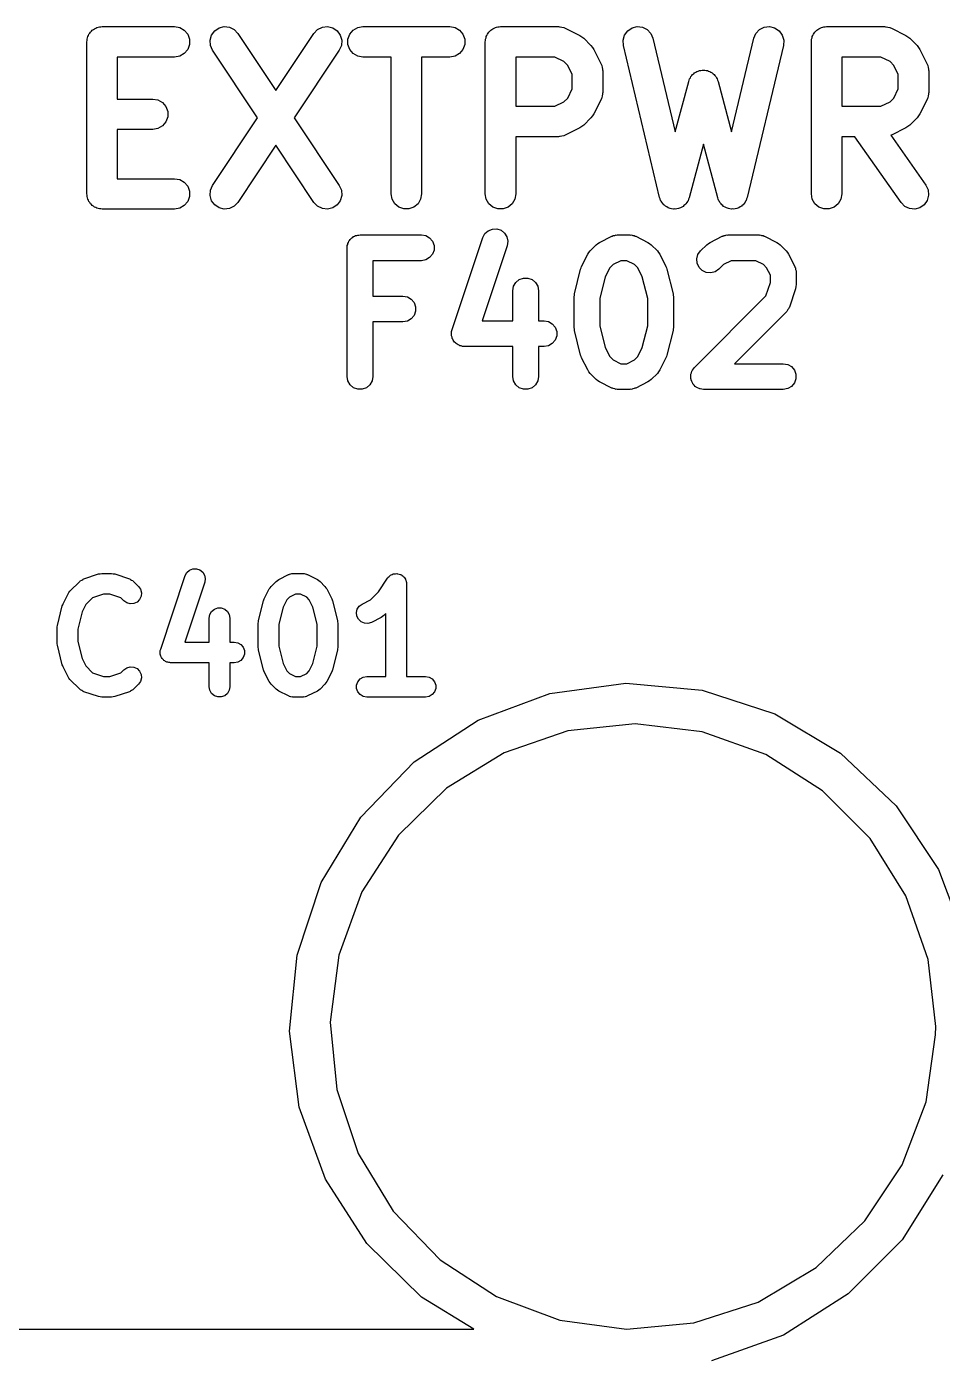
# Model space of a CAD drawing. Extents: x 51 to 149, y -134 to -32.
# Drawn here: x 71.49 to 80.52, y -111.22 to -98.09 of the extents above; entities that cross this region are included whole.
import ezdxf

# ---------------------------------------------------------------- set-up
doc = ezdxf.new("R2010")
doc.units = 0
doc.header["$MEASUREMENT"] = 0
doc.layers.add('BLACK', color=7, linetype='CONTINUOUS')

msp = doc.modelspace()

# ---------------------------------------------------------------- linework, layer by layer
at = {"layer": 'BLACK', "linetype": 'CONTINUOUS'}
for p, q in [((72.1507, -98.1171), (72.1607, -98.1087)), ((72.1607, -98.1087), (72.173, -98.1042)), ((72.173, -98.1042), (72.1844, -98.0976)), ((72.1844, -98.0976), (72.1973, -98.0953)), ((72.1973, -98.0953), (72.2097, -98.0908)), ((72.2097, -98.0908), (72.2228, -98.0908)), ((72.2228, -98.0908), (72.2357, -98.0886)), ((72.2357, -98.0886), (72.95, -98.0886)), ((72.95, -98.0886), (73.0013, -98.0976)), ((73.0013, -98.0976), (73.0464, -98.1237)), ((73.3464, -98.1301), (73.3897, -98.1012)), ((73.3897, -98.1012), (73.4403, -98.0889)), ((73.4403, -98.0889), (73.4921, -98.0946)), ((73.4921, -98.0946), (73.5388, -98.1177)), ((74.3612, -98.1177), (74.4079, -98.0946)), ((74.4079, -98.0946), (74.4597, -98.0889)), ((74.4597, -98.0889), (74.5103, -98.1012)), ((74.5103, -98.1012), (74.5536, -98.1301)), ((74.7107, -98.1237), (74.7558, -98.0976)), ((74.7558, -98.0976), (74.8071, -98.0886)), ((74.8071, -98.0886), (75.6643, -98.0886)), ((75.6643, -98.0886), (75.7156, -98.0976)), ((75.7156, -98.0976), (75.7607, -98.1237)), ((76.0792, -98.1171), (76.0893, -98.1087)), ((76.0893, -98.1087), (76.1016, -98.1042)), ((76.1016, -98.1042), (76.113, -98.0976)), ((76.113, -98.0976), (76.1259, -98.0953)), ((76.1259, -98.0953), (76.1382, -98.0908)), ((76.1382, -98.0908), (76.1514, -98.0908)), ((76.1514, -98.0908), (76.1643, -98.0886)), ((76.1643, -98.0886), (76.7357, -98.0886)), ((76.7357, -98.0886), (76.7442, -98.0901)), ((76.7442, -98.0901), (76.7529, -98.0896)), ((76.7529, -98.0896), (76.7697, -98.0946)), ((76.7697, -98.0946), (76.787, -98.0976)), ((76.787, -98.0976), (76.7945, -98.1019)), ((76.7945, -98.1019), (76.8028, -98.1044)), ((76.8028, -98.1044), (76.9457, -98.1758)), ((77.4184, -98.1296), (77.4619, -98.1009)), ((77.4619, -98.1009), (77.5126, -98.0888)), ((77.5126, -98.0888), (77.5643, -98.0948)), ((77.5643, -98.0948), (77.6109, -98.1182)), ((78.7177, -98.1182), (78.7643, -98.0948)), ((78.7643, -98.0948), (78.816, -98.0888)), ((78.816, -98.0888), (78.8667, -98.1009)), ((78.8667, -98.1009), (78.9102, -98.1296)), ((79.2935, -98.1171), (79.3036, -98.1087)), ((79.3036, -98.1087), (79.3159, -98.1042)), ((79.3159, -98.1042), (79.3273, -98.0976)), ((79.3273, -98.0976), (79.3402, -98.0953)), ((79.3402, -98.0953), (79.3525, -98.0908)), ((79.3525, -98.0908), (79.3656, -98.0908)), ((79.3656, -98.0908), (79.3786, -98.0886)), ((79.3786, -98.0886), (79.95, -98.0886)), ((79.95, -98.0886), (79.9585, -98.0901)), ((79.9585, -98.0901), (79.9671, -98.0896)), ((79.9671, -98.0896), (79.984, -98.0946)), ((79.984, -98.0946), (80.0013, -98.0976)), ((80.0013, -98.0976), (80.0088, -98.1019)), ((80.0088, -98.1019), (80.0171, -98.1044)), ((80.0171, -98.1044), (80.1599, -98.1758)), ((72.0857, -98.2386), (72.088, -98.2256)), ((72.0857, -99.7386), (72.0857, -98.2386)), ((72.088, -98.2125), (72.0925, -98.2002)), ((72.088, -98.2256), (72.088, -98.2125)), ((72.0925, -98.2002), (72.0948, -98.1873)), ((72.0948, -98.1873), (72.1013, -98.1759)), ((72.1013, -98.1759), (72.1058, -98.1636)), ((72.1058, -98.1636), (72.1142, -98.1535)), ((72.1142, -98.1535), (72.1208, -98.1422)), ((72.1208, -98.1422), (72.1309, -98.1337)), ((72.1309, -98.1337), (72.1393, -98.1237)), ((72.1393, -98.1237), (72.1507, -98.1171)), ((73.0464, -98.1237), (73.0799, -98.1636)), ((73.0799, -98.1636), (73.0977, -98.2125)), ((73.0977, -98.2125), (73.0977, -98.2646)), ((73.3009, -98.2221), (73.3155, -98.1721)), ((73.3043, -98.2741), (73.3009, -98.2221)), ((73.3155, -98.1721), (73.3464, -98.1301)), ((73.5388, -98.1177), (73.5748, -98.1554)), ((73.5748, -98.1554), (73.95, -98.7182)), ((73.95, -98.7182), (74.3252, -98.1554)), ((74.3252, -98.1554), (74.3612, -98.1177)), ((74.5536, -98.1301), (74.5845, -98.1721)), ((74.5845, -98.1721), (74.5991, -98.2221)), ((74.5991, -98.2221), (74.5957, -98.2741)), ((74.6594, -98.2125), (74.6772, -98.1636)), ((74.6594, -98.2646), (74.6594, -98.2125)), ((74.6772, -98.1636), (74.7107, -98.1237)), ((75.7607, -98.1237), (75.7942, -98.1636)), ((75.7942, -98.1636), (75.812, -98.2125)), ((75.812, -98.2125), (75.812, -98.2646)), ((76.0143, -98.2386), (76.0166, -98.2256)), ((76.0143, -99.7386), (76.0143, -98.2386)), ((76.0166, -98.2125), (76.0211, -98.2002)), ((76.0166, -98.2256), (76.0166, -98.2125)), ((76.0211, -98.2002), (76.0233, -98.1873)), ((76.0233, -98.1873), (76.0299, -98.1759)), ((76.0299, -98.1759), (76.0344, -98.1636)), ((76.0344, -98.1636), (76.0428, -98.1535)), ((76.0428, -98.1535), (76.0494, -98.1422)), ((76.0494, -98.1422), (76.0594, -98.1337)), ((76.0594, -98.1337), (76.0679, -98.1237)), ((76.0679, -98.1237), (76.0792, -98.1171)), ((76.9457, -98.1758), (76.9649, -98.1901)), ((76.9649, -98.1901), (76.9846, -98.2039)), ((76.9846, -98.2039), (77.0561, -98.2754)), ((77.3724, -98.2213), (77.3873, -98.1714)), ((77.3755, -98.2733), (77.3724, -98.2213)), ((77.3873, -98.1714), (77.4184, -98.1296)), ((77.6109, -98.1182), (77.6467, -98.156)), ((77.6467, -98.156), (77.6673, -98.2038)), ((77.6673, -98.2038), (77.8868, -99.1255)), ((78.4418, -99.1255), (78.6612, -98.2038)), ((78.6612, -98.2038), (78.6819, -98.156)), ((78.6819, -98.156), (78.7177, -98.1182)), ((78.9102, -98.1296), (78.9413, -98.1714)), ((78.9413, -98.1714), (78.9561, -98.2213)), ((78.9561, -98.2213), (78.9531, -98.2733)), ((79.2286, -98.2386), (79.2308, -98.2256)), ((79.2286, -99.7386), (79.2286, -98.2386)), ((79.2308, -98.2125), (79.2353, -98.2002)), ((79.2308, -98.2256), (79.2308, -98.2125)), ((79.2353, -98.2002), (79.2376, -98.1873)), ((79.2376, -98.1873), (79.2442, -98.1759)), ((79.2442, -98.1759), (79.2487, -98.1636)), ((79.2487, -98.1636), (79.2571, -98.1535)), ((79.2571, -98.1535), (79.2637, -98.1422)), ((79.2637, -98.1422), (79.2737, -98.1337)), ((79.2737, -98.1337), (79.2822, -98.1237)), ((79.2822, -98.1237), (79.2935, -98.1171)), ((80.1599, -98.1758), (80.1792, -98.1901)), ((80.1792, -98.1901), (80.1989, -98.2039)), ((80.1989, -98.2039), (80.2704, -98.2754)), ((73.0464, -98.3535), (73.0013, -98.3795)), ((73.0799, -98.3136), (73.0464, -98.3535)), ((73.0977, -98.2646), (73.0799, -98.3136)), ((73.3252, -98.3218), (73.3043, -98.2741)), ((73.7697, -98.9886), (73.3252, -98.3218)), ((74.5748, -98.3218), (74.1303, -98.9886)), ((74.5957, -98.2741), (74.5748, -98.3218)), ((74.6772, -98.3136), (74.6594, -98.2646)), ((74.7107, -98.3535), (74.6772, -98.3136)), ((74.7558, -98.3795), (74.7107, -98.3535)), ((75.7607, -98.3535), (75.7156, -98.3795)), ((75.7942, -98.3136), (75.7607, -98.3535)), ((75.812, -98.2646), (75.7942, -98.3136)), ((77.0561, -98.2754), (77.0699, -98.295)), ((77.0699, -98.295), (77.0842, -98.3143)), ((77.0842, -98.3143), (77.1556, -98.4572)), ((77.7326, -99.7733), (77.3755, -98.2733)), ((78.9531, -98.2733), (78.5959, -99.7733)), ((80.2704, -98.2754), (80.2841, -98.295)), ((80.2841, -98.295), (80.2984, -98.3143)), ((80.2984, -98.3143), (80.3699, -98.4572)), ((72.95, -98.3886), (72.3857, -98.3886)), ((72.3857, -98.3886), (72.3857, -98.8029)), ((73.0013, -98.3795), (72.95, -98.3886)), ((74.8071, -98.3886), (74.7558, -98.3795)), ((75.0857, -98.3886), (74.8071, -98.3886)), ((75.0857, -99.7386), (75.0857, -98.3886)), ((75.6643, -98.3886), (75.3857, -98.3886)), ((75.3857, -98.3886), (75.3857, -99.7386)), ((75.7156, -98.3795), (75.6643, -98.3886)), ((76.3143, -98.3886), (76.3143, -98.8743)), ((76.7003, -98.3886), (76.3143, -98.3886)), ((76.7897, -98.4333), (76.7003, -98.3886)), ((76.8267, -98.4703), (76.7897, -98.4333)), ((76.8714, -98.5597), (76.8267, -98.4703)), ((77.1556, -98.4572), (77.1581, -98.4655)), ((77.1581, -98.4655), (77.1624, -98.473)), ((77.1624, -98.473), (77.1654, -98.4903)), ((77.1654, -98.4903), (77.1704, -98.5071)), ((77.1704, -98.5071), (77.1699, -98.5158)), ((79.5286, -98.3886), (79.5286, -98.8743)), ((79.9146, -98.3886), (79.5286, -98.3886)), ((80.004, -98.4333), (79.9146, -98.3886)), ((80.041, -98.4703), (80.004, -98.4333)), ((80.0857, -98.5597), (80.041, -98.4703)), ((80.3699, -98.4572), (80.3723, -98.4655)), ((80.3723, -98.4655), (80.3767, -98.473)), ((80.3767, -98.473), (80.3797, -98.4903)), ((80.3797, -98.4903), (80.3847, -98.5071)), ((80.3847, -98.5071), (80.3842, -98.5158)), ((76.8714, -98.7032), (76.8714, -98.5597)), ((77.1699, -98.5158), (77.1714, -98.5243)), ((77.1714, -98.5243), (77.1714, -98.7386)), ((77.8868, -99.1255), (78.0194, -98.6285)), ((78.0194, -98.6285), (78.025, -98.6164)), ((78.025, -98.6164), (78.0284, -98.6036)), ((78.0284, -98.6036), (78.0359, -98.593)), ((78.0359, -98.593), (78.0413, -98.5813)), ((78.0413, -98.5813), (78.0507, -98.5718)), ((78.0507, -98.5718), (78.0583, -98.5609)), ((78.0583, -98.5609), (78.069, -98.5535)), ((78.069, -98.5535), (78.0781, -98.5444)), ((78.0781, -98.5444), (78.0902, -98.5387)), ((78.0902, -98.5387), (78.1011, -98.5311)), ((78.1011, -98.5311), (78.1136, -98.5278)), ((78.1136, -98.5278), (78.1253, -98.5223)), ((78.1253, -98.5223), (78.1385, -98.5211)), ((78.1385, -98.5211), (78.1514, -98.5177)), ((78.1514, -98.5177), (78.1643, -98.5188)), ((78.1643, -98.5188), (78.1772, -98.5177)), ((78.1772, -98.5177), (78.19, -98.5211)), ((78.19, -98.5211), (78.2033, -98.5223)), ((78.2033, -98.5223), (78.215, -98.5278)), ((78.215, -98.5278), (78.2275, -98.5311)), ((78.2275, -98.5311), (78.2384, -98.5387)), ((78.2384, -98.5387), (78.2505, -98.5444)), ((78.2505, -98.5444), (78.2596, -98.5535)), ((78.2596, -98.5535), (78.2702, -98.5609)), ((78.2702, -98.5609), (78.2779, -98.5718)), ((78.2779, -98.5718), (78.2873, -98.5813)), ((78.2873, -98.5813), (78.2927, -98.593)), ((78.2927, -98.593), (78.3002, -98.6036)), ((78.3002, -98.6036), (78.3036, -98.6164)), ((78.3036, -98.6164), (78.3092, -98.6285)), ((78.3092, -98.6285), (78.4418, -99.1255)), ((80.0857, -98.7032), (80.0857, -98.5597)), ((80.3842, -98.5158), (80.3857, -98.5243)), ((80.3857, -98.5243), (80.3857, -98.7386)), ((76.8267, -98.7926), (76.8714, -98.7032)), ((77.1704, -98.7557), (77.1654, -98.7726)), ((77.1714, -98.7386), (77.1699, -98.7471)), ((77.1699, -98.7471), (77.1704, -98.7557)), ((80.041, -98.7926), (80.0857, -98.7032)), ((80.3847, -98.7557), (80.3797, -98.7726)), ((80.3857, -98.7386), (80.3842, -98.7471)), ((80.3842, -98.7471), (80.3847, -98.7557)), ((72.3857, -98.8029), (72.7357, -98.8029)), ((72.7357, -98.8029), (72.787, -98.8119)), ((72.787, -98.8119), (72.8321, -98.8379)), ((72.8321, -98.8379), (72.8656, -98.8779)), ((72.8656, -98.8779), (72.8834, -98.9268)), ((76.3143, -98.8743), (76.7003, -98.8743)), ((76.7003, -98.8743), (76.7897, -98.8296)), ((76.7897, -98.8296), (76.8267, -98.7926)), ((77.1556, -98.8057), (77.0842, -98.9485)), ((77.1581, -98.7974), (77.1556, -98.8057)), ((77.1624, -98.7899), (77.1581, -98.7974)), ((77.1654, -98.7726), (77.1624, -98.7899)), ((79.5286, -98.8743), (79.9146, -98.8743)), ((79.9146, -98.8743), (80.004, -98.8296)), ((80.004, -98.8296), (80.041, -98.7926)), ((80.3699, -98.8057), (80.2984, -98.9485)), ((80.3723, -98.7974), (80.3699, -98.8057)), ((80.3767, -98.7899), (80.3723, -98.7974)), ((80.3797, -98.7726), (80.3767, -98.7899)), ((72.8656, -99.0279), (72.8321, -99.0678)), ((72.8834, -98.9789), (72.8656, -99.0279)), ((72.8834, -98.9268), (72.8834, -98.9789)), ((73.3252, -99.6554), (73.7697, -98.9886)), ((74.1303, -98.9886), (74.5748, -99.6554)), ((77.0561, -98.9875), (76.9846, -99.0589)), ((77.0698, -98.9678), (77.0561, -98.9875)), ((77.0842, -98.9485), (77.0698, -98.9678)), ((80.2704, -98.9875), (80.1989, -99.0589)), ((80.2841, -98.9678), (80.2704, -98.9875)), ((80.2984, -98.9485), (80.2841, -98.9678)), ((72.7357, -99.1029), (72.3857, -99.1029)), ((72.3857, -99.1029), (72.3857, -99.5886)), ((72.787, -99.0938), (72.7357, -99.1029)), ((72.8321, -99.0678), (72.787, -99.0938)), ((76.7945, -99.1609), (76.787, -99.1652)), ((76.8028, -99.1584), (76.7945, -99.1609)), ((76.9457, -99.087), (76.8028, -99.1584)), ((76.965, -99.0727), (76.9457, -99.087)), ((76.9846, -99.0589), (76.965, -99.0727)), ((80.0171, -99.1584), (80.0135, -99.1595)), ((80.0135, -99.1595), (80.3586, -99.6526)), ((80.1599, -99.087), (80.0171, -99.1584)), ((80.1792, -99.0727), (80.1599, -99.087)), ((80.1989, -99.0589), (80.1792, -99.0727)), ((73.95, -99.259), (73.5748, -99.8218)), ((74.3252, -99.8218), (73.95, -99.259)), ((76.7357, -99.1743), (76.3143, -99.1743)), ((76.3143, -99.1743), (76.3143, -99.7386)), ((76.7442, -99.1728), (76.7357, -99.1743)), ((76.7529, -99.1733), (76.7442, -99.1728)), ((76.7697, -99.1683), (76.7529, -99.1733)), ((76.787, -99.1652), (76.7697, -99.1683)), ((78.1643, -99.2493), (78.0235, -99.7772)), ((78.3051, -99.7772), (78.1643, -99.2493)), ((79.6576, -99.1743), (79.5286, -99.1743)), ((79.5286, -99.1743), (79.5286, -99.7386)), ((80.1128, -99.8246), (79.6576, -99.1743)), ((72.3857, -99.5886), (72.95, -99.5886)), ((72.95, -99.5886), (73.0013, -99.5976)), ((73.0013, -99.5976), (73.0464, -99.6237)), ((73.0464, -99.6237), (73.0799, -99.6636)), ((73.0799, -99.6636), (73.0977, -99.7125)), ((73.3043, -99.7031), (73.3252, -99.6554)), ((74.5748, -99.6554), (74.5957, -99.7031)), ((80.3586, -99.6526), (80.3806, -99.6998)), ((72.088, -99.7515), (72.0857, -99.7386)), ((72.088, -99.7646), (72.088, -99.7515)), ((72.0925, -99.7769), (72.088, -99.7646)), ((72.0948, -99.7899), (72.0925, -99.7769)), ((72.1013, -99.8012), (72.0948, -99.7899)), ((72.1058, -99.8136), (72.1013, -99.8012)), ((72.1142, -99.8236), (72.1058, -99.8136)), ((73.0799, -99.8136), (73.0464, -99.8535)), ((73.0977, -99.7646), (73.0799, -99.8136)), ((73.0977, -99.7125), (73.0977, -99.7646)), ((73.3009, -99.7551), (73.3043, -99.7031)), ((73.3155, -99.8051), (73.3009, -99.7551)), ((73.3464, -99.847), (73.3155, -99.8051)), ((74.5845, -99.8051), (74.5536, -99.847)), ((74.5991, -99.7551), (74.5845, -99.8051)), ((74.5957, -99.7031), (74.5991, -99.7551)), ((75.0948, -99.7899), (75.0857, -99.7386)), ((75.1208, -99.835), (75.0948, -99.7899)), ((75.3767, -99.7899), (75.3506, -99.835)), ((75.3857, -99.7386), (75.3767, -99.7899)), ((76.0233, -99.7899), (76.0143, -99.7386)), ((76.0494, -99.835), (76.0233, -99.7899)), ((76.3052, -99.7899), (76.2792, -99.835)), ((76.3143, -99.7386), (76.3052, -99.7899)), ((77.7387, -99.7874), (77.7326, -99.7733)), ((77.7427, -99.8021), (77.7387, -99.7874)), ((77.749, -99.8111), (77.7427, -99.8021)), ((77.7533, -99.8211), (77.749, -99.8111)), ((77.7638, -99.8322), (77.7533, -99.8211)), ((78.0062, -99.8145), (78.0015, -99.8245)), ((78.0127, -99.8058), (78.0062, -99.8145)), ((78.0171, -99.7911), (78.0127, -99.8058)), ((78.0235, -99.7772), (78.0171, -99.7911)), ((78.3115, -99.7911), (78.3051, -99.7772)), ((78.3159, -99.8058), (78.3115, -99.7911)), ((78.3224, -99.8145), (78.3159, -99.8058)), ((78.327, -99.8245), (78.3224, -99.8145)), ((78.5752, -99.8211), (78.5647, -99.8322)), ((78.5796, -99.8111), (78.5752, -99.8211)), ((78.5859, -99.8021), (78.5796, -99.8111)), ((78.5898, -99.7874), (78.5859, -99.8021)), ((78.5959, -99.7733), (78.5898, -99.7874)), ((79.2376, -99.7899), (79.2286, -99.7386)), ((79.2637, -99.835), (79.2376, -99.7899)), ((79.5195, -99.7899), (79.4935, -99.835)), ((79.5286, -99.7386), (79.5195, -99.7899)), ((80.3717, -99.802), (80.3418, -99.8447)), ((80.3851, -99.7517), (80.3717, -99.802)), ((80.3806, -99.6998), (80.3851, -99.7517)), ((72.1208, -99.835), (72.1142, -99.8236)), ((72.1309, -99.8434), (72.1208, -99.835)), ((72.1393, -99.8535), (72.1309, -99.8434)), ((72.1507, -99.86), (72.1393, -99.8535)), ((72.1607, -99.8685), (72.1507, -99.86)), ((72.173, -99.873), (72.1607, -99.8685)), ((72.1844, -99.8795), (72.173, -99.873)), ((72.1973, -99.8818), (72.1844, -99.8795)), ((72.2097, -99.8863), (72.1973, -99.8818)), ((72.2228, -99.8863), (72.2097, -99.8863)), ((72.2357, -99.8886), (72.2228, -99.8863)), ((72.95, -99.8886), (72.2357, -99.8886)), ((73.0013, -99.8795), (72.95, -99.8886)), ((73.0464, -99.8535), (73.0013, -99.8795)), ((73.3897, -99.8759), (73.3464, -99.847)), ((73.4403, -99.8883), (73.3897, -99.8759)), ((73.4921, -99.8825), (73.4403, -99.8883)), ((73.5388, -99.8594), (73.4921, -99.8825)), ((73.5748, -99.8218), (73.5388, -99.8594)), ((74.3612, -99.8594), (74.3252, -99.8218)), ((74.4079, -99.8825), (74.3612, -99.8594)), ((74.4597, -99.8883), (74.4079, -99.8825)), ((74.5103, -99.8759), (74.4597, -99.8883)), ((74.5536, -99.847), (74.5103, -99.8759)), ((75.1607, -99.8685), (75.1208, -99.835)), ((75.2097, -99.8863), (75.1607, -99.8685)), ((75.2618, -99.8863), (75.2097, -99.8863)), ((75.3107, -99.8685), (75.2618, -99.8863)), ((75.3506, -99.835), (75.3107, -99.8685)), ((76.0893, -99.8685), (76.0494, -99.835)), ((76.1382, -99.8863), (76.0893, -99.8685)), ((76.1903, -99.8863), (76.1382, -99.8863)), ((76.2393, -99.8685), (76.1903, -99.8863)), ((76.2792, -99.835), (76.2393, -99.8685)), ((77.7726, -99.8448), (77.7638, -99.8322)), ((77.7816, -99.851), (77.7726, -99.8448)), ((77.7891, -99.859), (77.7816, -99.851)), ((77.8028, -99.8658), (77.7891, -99.859)), ((77.8153, -99.8746), (77.8028, -99.8658)), ((77.8259, -99.8774), (77.8153, -99.8746)), ((77.8357, -99.8823), (77.8259, -99.8774)), ((77.8509, -99.8841), (77.8357, -99.8823)), ((77.8657, -99.888), (77.8509, -99.8841)), ((77.8766, -99.887), (77.8657, -99.888)), ((77.8874, -99.8883), (77.8766, -99.887)), ((77.9023, -99.8848), (77.8874, -99.8883)), ((77.9176, -99.8834), (77.9023, -99.8848)), ((77.9275, -99.8788), (77.9176, -99.8834)), ((77.9381, -99.8762), (77.9275, -99.8788)), ((77.9509, -99.8678), (77.9381, -99.8762)), ((77.9648, -99.8613), (77.9509, -99.8678)), ((77.9725, -99.8536), (77.9648, -99.8613)), ((77.9816, -99.8476), (77.9725, -99.8536)), ((77.9907, -99.8353), (77.9816, -99.8476)), ((78.0015, -99.8245), (77.9907, -99.8353)), ((78.3378, -99.8353), (78.327, -99.8245)), ((78.347, -99.8476), (78.3378, -99.8353)), ((78.3561, -99.8536), (78.347, -99.8476)), ((78.3638, -99.8613), (78.3561, -99.8536)), ((78.3777, -99.8678), (78.3638, -99.8613)), ((78.3904, -99.8762), (78.3777, -99.8678)), ((78.4011, -99.8788), (78.3904, -99.8762)), ((78.411, -99.8834), (78.4011, -99.8788)), ((78.4262, -99.8848), (78.411, -99.8834)), ((78.4411, -99.8883), (78.4262, -99.8848)), ((78.452, -99.887), (78.4411, -99.8883)), ((78.4629, -99.888), (78.452, -99.887)), ((78.4777, -99.8841), (78.4629, -99.888)), ((78.4929, -99.8823), (78.4777, -99.8841)), ((78.5027, -99.8774), (78.4929, -99.8823)), ((78.5132, -99.8746), (78.5027, -99.8774)), ((78.5258, -99.8658), (78.5132, -99.8746)), ((78.5395, -99.859), (78.5258, -99.8658)), ((78.547, -99.851), (78.5395, -99.859)), ((78.5559, -99.8448), (78.547, -99.851)), ((78.5647, -99.8322), (78.5559, -99.8448)), ((79.3036, -99.8685), (79.2637, -99.835)), ((79.3525, -99.8863), (79.3036, -99.8685)), ((79.4046, -99.8863), (79.3525, -99.8863)), ((79.4536, -99.8685), (79.4046, -99.8863)), ((79.4935, -99.835), (79.4536, -99.8685)), ((80.1497, -99.8614), (80.1128, -99.8246)), ((80.1969, -99.8835), (80.1497, -99.8614)), ((80.2488, -99.888), (80.1969, -99.8835)), ((80.2991, -99.8745), (80.2488, -99.888)), ((80.3418, -99.8447), (80.2991, -99.8745)), ((76.0838, -100.085), (76.1279, -100.083)), ((76.1279, -100.083), (76.1698, -100.097)), ((74.665, -100.216), (74.6688, -100.206)), ((74.6688, -100.206), (74.676, -100.198)), ((74.676, -100.198), (74.6815, -100.188)), ((74.6815, -100.188), (74.69, -100.181)), ((74.69, -100.181), (74.6972, -100.172)), ((74.6972, -100.172), (74.7068, -100.167)), ((74.7068, -100.167), (74.7153, -100.16)), ((74.7153, -100.16), (74.7257, -100.156)), ((74.7257, -100.156), (74.7354, -100.15)), ((74.7354, -100.15), (74.7463, -100.148)), ((74.7463, -100.148), (74.7568, -100.144)), ((74.7568, -100.144), (74.7679, -100.144)), ((74.7679, -100.144), (74.7788, -100.143)), ((74.7788, -100.143), (75.3836, -100.143)), ((75.3836, -100.143), (75.427, -100.15)), ((75.427, -100.15), (75.4652, -100.172)), ((75.4652, -100.172), (75.4936, -100.206)), ((75.4936, -100.206), (75.5086, -100.247)), ((75.6864, -101.076), (75.9888, -100.169)), ((75.9888, -100.169), (76.0098, -100.13)), ((76.0098, -100.13), (76.0428, -100.101)), ((76.0428, -100.101), (76.0838, -100.085)), ((76.1698, -100.097), (76.2043, -100.125)), ((76.2043, -100.125), (76.2274, -100.162)), ((76.2274, -100.162), (76.2362, -100.206)), ((76.2362, -100.206), (76.2298, -100.249)), ((77.1411, -100.216), (77.262, -100.156)), ((77.262, -100.156), (77.269, -100.154)), ((77.269, -100.154), (77.2754, -100.15)), ((77.2754, -100.15), (77.29, -100.148)), ((77.29, -100.148), (77.3043, -100.143)), ((77.3043, -100.143), (77.3116, -100.144)), ((77.3116, -100.144), (77.3188, -100.143)), ((77.3188, -100.143), (77.4398, -100.143)), ((77.4398, -100.143), (77.447, -100.144)), ((77.447, -100.144), (77.4543, -100.143)), ((77.4543, -100.143), (77.4685, -100.148)), ((77.4685, -100.148), (77.4832, -100.15)), ((77.4832, -100.15), (77.4895, -100.154)), ((77.4895, -100.154), (77.4966, -100.156)), ((77.4966, -100.156), (77.6175, -100.216)), ((78.2296, -100.216), (78.3506, -100.156)), ((78.3506, -100.156), (78.3576, -100.154)), ((78.3576, -100.154), (78.3639, -100.15)), ((78.3639, -100.15), (78.3786, -100.148)), ((78.3786, -100.148), (78.3929, -100.143)), ((78.3929, -100.143), (78.4002, -100.144)), ((78.4002, -100.144), (78.4074, -100.143)), ((78.4074, -100.143), (78.7098, -100.143)), ((78.7098, -100.143), (78.717, -100.144)), ((78.717, -100.144), (78.7243, -100.143)), ((78.7243, -100.143), (78.7385, -100.148)), ((78.7385, -100.148), (78.7532, -100.15)), ((78.7532, -100.15), (78.7595, -100.154)), ((78.7595, -100.154), (78.7666, -100.156)), ((78.7666, -100.156), (78.8875, -100.216)), ((74.6518, -100.27), (74.6537, -100.259)), ((74.6518, -101.54), (74.6518, -100.27)), ((74.6537, -100.247), (74.6575, -100.237)), ((74.6537, -100.259), (74.6537, -100.247)), ((74.6575, -100.237), (74.6595, -100.226)), ((74.6595, -100.226), (74.665, -100.216)), ((75.4936, -100.333), (75.4652, -100.367)), ((75.5086, -100.292), (75.4936, -100.333)), ((75.5086, -100.247), (75.5086, -100.292)), ((76.2298, -100.249), (75.9831, -100.989)), ((76.9633, -100.455), (77.0238, -100.334)), ((77.0238, -100.334), (77.0359, -100.317)), ((77.0359, -100.317), (77.0476, -100.301)), ((77.0476, -100.301), (77.1081, -100.24)), ((77.1081, -100.24), (77.1247, -100.229)), ((77.1247, -100.229), (77.1411, -100.216)), ((77.6175, -100.216), (77.6339, -100.229)), ((77.6339, -100.229), (77.6505, -100.24)), ((77.6505, -100.24), (77.711, -100.301)), ((77.711, -100.301), (77.7227, -100.317)), ((77.7227, -100.317), (77.7348, -100.334)), ((77.7348, -100.334), (77.7953, -100.455)), ((78.0994, -100.379), (78.1109, -100.337)), ((78.1109, -100.337), (78.1361, -100.301)), ((78.1361, -100.301), (78.1966, -100.24)), ((78.1966, -100.24), (78.2133, -100.229)), ((78.2133, -100.229), (78.2296, -100.216)), ((78.8875, -100.216), (78.9039, -100.229)), ((78.9039, -100.229), (78.9205, -100.24)), ((78.9205, -100.24), (78.981, -100.301)), ((78.981, -100.301), (78.9927, -100.317)), ((78.9927, -100.317), (79.0048, -100.334)), ((79.0048, -100.334), (79.0653, -100.455)), ((75.3836, -100.397), (74.9058, -100.397)), ((74.9058, -100.397), (74.9058, -100.747)), ((75.427, -100.389), (75.3836, -100.397)), ((75.4652, -100.367), (75.427, -100.389)), ((76.9537, -100.481), (76.9594, -100.468)), ((76.9594, -100.468), (76.9633, -100.455)), ((77.2418, -100.466), (77.1967, -100.556)), ((77.2731, -100.434), (77.2418, -100.466)), ((77.3488, -100.397), (77.2731, -100.434)), ((77.4098, -100.397), (77.3488, -100.397)), ((77.4855, -100.434), (77.4098, -100.397)), ((77.5168, -100.466), (77.4855, -100.434)), ((77.5618, -100.556), (77.5168, -100.466)), ((77.7953, -100.455), (77.7992, -100.468)), ((77.7992, -100.468), (77.8049, -100.481)), ((78.1033, -100.423), (78.0994, -100.379)), ((78.1219, -100.463), (78.1033, -100.423)), ((78.1531, -100.495), (78.1219, -100.463)), ((78.3617, -100.434), (78.3158, -100.48)), ((78.4374, -100.397), (78.3617, -100.434)), ((78.6798, -100.397), (78.4374, -100.397)), ((78.7555, -100.434), (78.6798, -100.397)), ((78.7868, -100.466), (78.7555, -100.434)), ((78.8247, -100.541), (78.7868, -100.466)), ((79.0653, -100.455), (79.0673, -100.462)), ((79.0673, -100.462), (79.071, -100.468)), ((79.071, -100.468), (79.0736, -100.483)), ((76.3144, -100.611), (76.3482, -100.583)), ((76.3482, -100.583), (76.3896, -100.568)), ((76.3896, -100.568), (76.4337, -100.568)), ((76.4337, -100.568), (76.4752, -100.583)), ((76.4752, -100.583), (76.509, -100.611)), ((76.8932, -100.723), (76.9537, -100.481)), ((77.1967, -100.556), (77.1434, -100.769)), ((77.6151, -100.769), (77.5618, -100.556)), ((77.8049, -100.481), (77.8653, -100.723)), ((78.1931, -100.513), (78.1531, -100.495)), ((78.237, -100.517), (78.1931, -100.513)), ((78.2796, -100.506), (78.237, -100.517)), ((78.3158, -100.48), (78.2796, -100.506)), ((78.8247, -100.612), (78.8247, -100.541)), ((79.0736, -100.483), (79.0778, -100.497)), ((79.0778, -100.497), (79.0774, -100.504)), ((79.0774, -100.504), (79.0787, -100.511)), ((79.0787, -100.511), (79.0787, -100.632)), ((76.2847, -100.693), (76.2923, -100.649)), ((76.2847, -100.989), (76.2847, -100.693)), ((76.2923, -100.649), (76.3144, -100.611)), ((76.509, -100.611), (76.531, -100.649)), ((76.531, -100.649), (76.5387, -100.693)), ((76.5387, -100.693), (76.5387, -100.989)), ((76.8894, -100.753), (76.8921, -100.738)), ((76.8921, -100.738), (76.8932, -100.723)), ((77.8653, -100.723), (77.8664, -100.738)), ((77.8664, -100.738), (77.8691, -100.753)), ((78.7802, -100.745), (78.8247, -100.612)), ((79.0721, -100.673), (79.0117, -100.854)), ((79.0751, -100.652), (79.0721, -100.673)), ((79.0787, -100.632), (79.0751, -100.652)), ((74.9058, -100.747), (75.2021, -100.747)), ((75.2021, -100.747), (75.2456, -100.755)), ((75.2456, -100.755), (75.2838, -100.777)), ((75.2838, -100.777), (75.3121, -100.811)), ((75.3121, -100.811), (75.3272, -100.852)), ((75.3272, -100.852), (75.3272, -100.896)), ((76.8894, -101.056), (76.8894, -100.753)), ((77.1434, -100.769), (77.1434, -101.04)), ((77.6151, -101.04), (77.6151, -100.769)), ((77.8691, -100.753), (77.8691, -101.056)), ((78.0757, -101.45), (78.7802, -100.745)), ((79.0063, -100.867), (78.9978, -100.88)), ((79.0082, -100.86), (79.0063, -100.867)), ((79.0117, -100.854), (79.0082, -100.86)), ((75.2021, -101.001), (74.9058, -101.001)), ((74.9058, -101.001), (74.9058, -101.54)), ((75.2456, -100.994), (75.2021, -101.001)), ((75.2838, -100.972), (75.2456, -100.994)), ((75.3121, -100.938), (75.2838, -100.972)), ((75.3272, -100.896), (75.3121, -100.938)), ((75.9831, -100.989), (76.2847, -100.989)), ((76.5387, -100.989), (76.5931, -100.989)), ((76.5931, -100.989), (76.6365, -100.997)), ((76.6365, -100.997), (76.6747, -101.019)), ((78.981, -100.904), (78.4721, -101.413)), ((78.9852, -100.898), (78.981, -100.904)), ((78.9907, -100.893), (78.9852, -100.898)), ((78.9978, -100.88), (78.9907, -100.893)), ((75.68, -101.12), (75.6818, -101.107)), ((75.6818, -101.129), (75.68, -101.12)), ((75.6818, -101.094), (75.685, -101.085)), ((75.6818, -101.107), (75.6818, -101.094)), ((75.6818, -101.138), (75.6818, -101.129)), ((75.685, -101.085), (75.6864, -101.076)), ((76.6747, -101.019), (76.7031, -101.053)), ((76.7031, -101.053), (76.7182, -101.094)), ((76.7182, -101.094), (76.7182, -101.138)), ((76.8921, -101.071), (76.8894, -101.056)), ((76.8932, -101.087), (76.8921, -101.071)), ((76.9537, -101.328), (76.8932, -101.087)), ((77.1434, -101.04), (77.1967, -101.253)), ((77.5618, -101.253), (77.6151, -101.04)), ((77.8653, -101.087), (77.8049, -101.328)), ((77.8664, -101.071), (77.8653, -101.087)), ((77.8691, -101.056), (77.8664, -101.071)), ((75.6862, -101.15), (75.6818, -101.138)), ((75.6888, -101.163), (75.6862, -101.15)), ((75.6937, -101.171), (75.6888, -101.163)), ((75.6969, -101.18), (75.6937, -101.171)), ((75.7052, -101.19), (75.6969, -101.18)), ((75.7119, -101.2), (75.7052, -101.19)), ((75.7192, -101.206), (75.7119, -101.2)), ((75.7253, -101.213), (75.7192, -101.206)), ((75.7364, -101.22), (75.7253, -101.213)), ((75.7464, -101.228), (75.7364, -101.22)), ((75.7553, -101.231), (75.7464, -101.228)), ((75.7635, -101.236), (75.7553, -101.231)), ((75.7761, -101.238), (75.7635, -101.236)), ((75.7883, -101.242), (75.7761, -101.238)), ((75.7977, -101.242), (75.7883, -101.242)), ((75.8069, -101.243), (75.7977, -101.242)), ((76.2847, -101.243), (75.8069, -101.243)), ((76.2847, -101.54), (76.2847, -101.243)), ((76.5931, -101.243), (76.5387, -101.243)), ((76.5387, -101.243), (76.5387, -101.54)), ((76.6365, -101.236), (76.5931, -101.243)), ((76.6747, -101.213), (76.6365, -101.236)), ((76.7031, -101.18), (76.6747, -101.213)), ((76.7182, -101.138), (76.7031, -101.18)), ((77.1967, -101.253), (77.2418, -101.343)), ((77.5168, -101.343), (77.5618, -101.253)), ((76.9594, -101.341), (76.9537, -101.328)), ((76.9633, -101.354), (76.9594, -101.341)), ((77.0238, -101.475), (76.9633, -101.354)), ((77.2418, -101.343), (77.2731, -101.375)), ((77.2731, -101.375), (77.3488, -101.413)), ((77.4098, -101.413), (77.4855, -101.375)), ((77.4855, -101.375), (77.5168, -101.343)), ((77.7953, -101.354), (77.7348, -101.475)), ((77.7992, -101.341), (77.7953, -101.354)), ((77.8049, -101.328), (77.7992, -101.341)), ((77.0359, -101.492), (77.0238, -101.475)), ((77.0476, -101.508), (77.0359, -101.492)), ((77.1081, -101.569), (77.0476, -101.508)), ((77.3488, -101.413), (77.4098, -101.413)), ((77.711, -101.508), (77.6505, -101.569)), ((77.7227, -101.492), (77.711, -101.508)), ((77.7348, -101.475), (77.7227, -101.492)), ((78.039, -101.528), (78.0404, -101.523)), ((78.0404, -101.545), (78.039, -101.528)), ((78.0404, -101.517), (78.0461, -101.502)), ((78.0404, -101.523), (78.0404, -101.517)), ((78.0461, -101.502), (78.0504, -101.486)), ((78.0504, -101.486), (78.0536, -101.481)), ((78.0536, -101.481), (78.0555, -101.476)), ((78.0555, -101.476), (78.0662, -101.463)), ((78.0662, -101.463), (78.0757, -101.45)), ((78.4721, -101.413), (78.9517, -101.413)), ((78.9517, -101.413), (78.9951, -101.42)), ((78.9951, -101.42), (79.0333, -101.442)), ((79.0333, -101.442), (79.0617, -101.476)), ((79.0617, -101.476), (79.0767, -101.517)), ((79.0767, -101.517), (79.0767, -101.562)), ((74.6595, -101.583), (74.6518, -101.54)), ((74.6815, -101.621), (74.6595, -101.583)), ((74.7153, -101.65), (74.6815, -101.621)), ((74.7568, -101.665), (74.7153, -101.65)), ((74.8423, -101.65), (74.8009, -101.665)), ((74.8761, -101.621), (74.8423, -101.65)), ((74.8982, -101.583), (74.8761, -101.621)), ((74.9058, -101.54), (74.8982, -101.583)), ((76.2923, -101.583), (76.2847, -101.54)), ((76.3144, -101.621), (76.2923, -101.583)), ((76.3482, -101.65), (76.3144, -101.621)), ((76.3896, -101.665), (76.3482, -101.65)), ((76.4752, -101.65), (76.4337, -101.665)), ((76.509, -101.621), (76.4752, -101.65)), ((76.531, -101.583), (76.509, -101.621)), ((76.5387, -101.54), (76.531, -101.583)), ((77.1247, -101.581), (77.1081, -101.569)), ((77.1411, -101.593), (77.1247, -101.581)), ((77.262, -101.653), (77.1411, -101.593)), ((77.269, -101.655), (77.262, -101.653)), ((77.2754, -101.659), (77.269, -101.655)), ((77.29, -101.661), (77.2754, -101.659)), ((77.4832, -101.659), (77.4685, -101.661)), ((77.4895, -101.655), (77.4832, -101.659)), ((77.4966, -101.653), (77.4895, -101.655)), ((77.6175, -101.593), (77.4966, -101.653)), ((77.6339, -101.581), (77.6175, -101.593)), ((77.6505, -101.569), (77.6339, -101.581)), ((78.0404, -101.562), (78.0404, -101.545)), ((78.0423, -101.567), (78.0404, -101.562)), ((78.0428, -101.572), (78.0423, -101.567)), ((78.0498, -101.587), (78.0428, -101.572)), ((78.0555, -101.603), (78.0498, -101.587)), ((78.0591, -101.607), (78.0555, -101.603)), ((78.0614, -101.612), (78.0591, -101.607)), ((78.0732, -101.624), (78.0614, -101.612)), ((78.0838, -101.637), (78.0732, -101.624)), ((78.0887, -101.64), (78.0838, -101.637)), ((78.0926, -101.644), (78.0887, -101.64)), ((78.1077, -101.651), (78.0926, -101.644)), ((78.122, -101.659), (78.1077, -101.651)), ((78.1275, -101.66), (78.122, -101.659)), ((78.1326, -101.662), (78.1275, -101.66)), ((78.9951, -101.659), (78.9517, -101.667)), ((79.0333, -101.637), (78.9951, -101.659)), ((79.0617, -101.603), (79.0333, -101.637)), ((79.0767, -101.562), (79.0617, -101.603)), ((74.8009, -101.665), (74.7568, -101.665)), ((76.4337, -101.665), (76.3896, -101.665)), ((77.3043, -101.666), (77.29, -101.661)), ((77.3116, -101.665), (77.3043, -101.666)), ((77.3188, -101.667), (77.3116, -101.665)), ((77.4398, -101.667), (77.3188, -101.667)), ((77.447, -101.665), (77.4398, -101.667)), ((77.4543, -101.666), (77.447, -101.665)), ((77.4685, -101.661), (77.4543, -101.666)), ((78.1491, -101.664), (78.1326, -101.662)), ((78.1655, -101.667), (78.1491, -101.664)), ((78.9517, -101.667), (78.1655, -101.667)), ((72.0555, -103.536), (72.2006, -103.487)), ((72.2006, -103.487), (72.2167, -103.485)), ((72.2167, -103.485), (72.2328, -103.482)), ((72.2328, -103.482), (72.3295, -103.482)), ((72.3295, -103.482), (72.3456, -103.485)), ((72.3456, -103.485), (72.3617, -103.487)), ((72.3617, -103.487), (72.5068, -103.536)), ((73.0556, -103.503), (73.0724, -103.472)), ((73.0724, -103.472), (73.0988, -103.449)), ((73.0988, -103.449), (73.1316, -103.436)), ((73.1316, -103.436), (73.1669, -103.435)), ((73.1669, -103.435), (73.2004, -103.446)), ((73.2004, -103.446), (73.228, -103.468)), ((73.228, -103.468), (73.2465, -103.498)), ((73.2465, -103.498), (73.2536, -103.532)), ((73.9774, -103.541), (74.0742, -103.493)), ((74.0742, -103.493), (74.0798, -103.491)), ((74.0798, -103.491), (74.0849, -103.488)), ((74.0849, -103.488), (74.0966, -103.486)), ((74.0966, -103.486), (74.108, -103.483)), ((74.108, -103.483), (74.1138, -103.483)), ((74.1138, -103.483), (74.1196, -103.482)), ((74.1196, -103.482), (74.2164, -103.482)), ((74.2164, -103.482), (74.2221, -103.483)), ((74.2221, -103.483), (74.228, -103.483)), ((74.228, -103.483), (74.2394, -103.486)), ((74.2394, -103.486), (74.2511, -103.488)), ((74.2511, -103.488), (74.2562, -103.491)), ((74.2562, -103.491), (74.2618, -103.493)), ((74.2618, -103.493), (74.3586, -103.541)), ((75.0755, -103.502), (75.0805, -103.499)), ((75.0805, -103.499), (75.0848, -103.496)), ((75.0848, -103.496), (75.0962, -103.491)), ((75.0962, -103.491), (75.1071, -103.486)), ((75.1071, -103.486), (75.1127, -103.485)), ((75.1127, -103.485), (75.118, -103.484)), ((75.118, -103.484), (75.1301, -103.484)), ((75.1301, -103.484), (75.1422, -103.482)), ((75.1422, -103.482), (75.1476, -103.484)), ((75.1476, -103.484), (75.1533, -103.484)), ((75.1533, -103.484), (75.1647, -103.488)), ((75.1647, -103.488), (75.1764, -103.491)), ((75.1764, -103.491), (75.1811, -103.494)), ((75.1811, -103.494), (75.1864, -103.496)), ((75.1864, -103.496), (75.1957, -103.503)), ((71.919, -103.657), (72.0158, -103.56)), ((72.0158, -103.56), (72.0206, -103.557)), ((72.0206, -103.557), (72.0245, -103.552)), ((72.0245, -103.552), (72.0349, -103.547)), ((72.0349, -103.547), (72.0447, -103.54)), ((72.0447, -103.54), (72.0503, -103.538)), ((72.0503, -103.538), (72.0555, -103.536)), ((72.5068, -103.536), (72.5119, -103.538)), ((72.5119, -103.538), (72.5176, -103.54)), ((72.5176, -103.54), (72.5274, -103.547)), ((72.5274, -103.547), (72.5378, -103.552)), ((72.5378, -103.552), (72.5417, -103.557)), ((72.5417, -103.557), (72.5465, -103.56)), ((72.5465, -103.56), (72.5949, -103.609)), ((72.5949, -103.609), (72.6151, -103.637)), ((72.8137, -104.229), (73.0556, -103.503)), ((73.2484, -103.567), (73.0511, -104.159)), ((73.2536, -103.532), (73.2484, -103.567)), ((73.8836, -103.635), (73.8933, -103.622)), ((73.8933, -103.622), (73.9026, -103.609)), ((73.9026, -103.609), (73.951, -103.56)), ((73.951, -103.56), (73.9644, -103.551)), ((73.9644, -103.551), (73.9774, -103.541)), ((74.3586, -103.541), (74.3717, -103.551)), ((74.3717, -103.551), (74.385, -103.56)), ((74.385, -103.56), (74.4334, -103.609)), ((74.4334, -103.609), (74.4427, -103.622)), ((74.4427, -103.622), (74.4524, -103.635)), ((74.9599, -103.664), (75.0511, -103.527)), ((75.0511, -103.527), (75.055, -103.523)), ((75.055, -103.523), (75.0578, -103.518)), ((75.0578, -103.518), (75.0671, -103.511)), ((75.0671, -103.511), (75.0755, -103.502)), ((75.1957, -103.503), (75.2058, -103.51)), ((75.2058, -103.51), (75.2091, -103.515)), ((75.2091, -103.515), (75.2134, -103.518)), ((75.2134, -103.518), (75.2195, -103.529)), ((75.2195, -103.529), (75.2267, -103.539)), ((75.2267, -103.539), (75.2283, -103.544)), ((75.2283, -103.544), (75.2311, -103.549)), ((75.2311, -103.549), (75.2332, -103.561)), ((75.2332, -103.561), (75.2366, -103.572)), ((75.2366, -103.572), (75.2362, -103.578)), ((75.2362, -103.578), (75.2372, -103.584)), ((75.2372, -103.584), (75.2372, -104.498)), ((71.8516, -103.78), (71.9, -103.683)), ((71.9, -103.683), (71.9097, -103.67)), ((71.9097, -103.67), (71.919, -103.657)), ((72.1425, -103.721), (72.0744, -103.789)), ((72.2492, -103.685), (72.1425, -103.721)), ((72.313, -103.685), (72.2492, -103.685)), ((72.4198, -103.721), (72.313, -103.685)), ((72.4512, -103.752), (72.4198, -103.721)), ((72.4801, -103.772), (72.4512, -103.752)), ((72.6063, -103.739), (72.5813, -103.764)), ((72.6212, -103.707), (72.6063, -103.739)), ((72.6151, -103.637), (72.6243, -103.672)), ((72.6243, -103.672), (72.6212, -103.707)), ((73.7791, -103.946), (73.8275, -103.752)), ((73.8275, -103.752), (73.8321, -103.742)), ((73.8321, -103.742), (73.8352, -103.732)), ((73.8352, -103.732), (73.8836, -103.635)), ((74.058, -103.741), (74.022, -103.813)), ((74.083, -103.716), (74.058, -103.741)), ((74.1436, -103.685), (74.083, -103.716)), ((74.1924, -103.685), (74.1436, -103.685)), ((74.253, -103.716), (74.1924, -103.685)), ((74.278, -103.741), (74.253, -103.716)), ((74.314, -103.813), (74.278, -103.741)), ((74.4524, -103.635), (74.5008, -103.732)), ((74.5008, -103.732), (74.5039, -103.742)), ((74.5039, -103.742), (74.5085, -103.752)), ((74.5085, -103.752), (74.5569, -103.946)), ((74.7999, -103.783), (74.8819, -103.742)), ((74.8819, -103.742), (74.9599, -103.664)), ((71.7955, -103.994), (71.8439, -103.801)), ((71.8439, -103.801), (71.8484, -103.791)), ((71.8484, -103.791), (71.8516, -103.78)), ((72.0383, -103.861), (71.9957, -104.032)), ((72.0744, -103.789), (72.0383, -103.861)), ((72.5142, -103.782), (72.4801, -103.772)), ((72.5493, -103.779), (72.5142, -103.782)), ((72.5813, -103.764), (72.5493, -103.779)), ((73.2923, -103.922), (73.2984, -103.888)), ((73.2984, -103.888), (73.3161, -103.857)), ((73.3161, -103.857), (73.3431, -103.834)), ((73.3431, -103.834), (73.3763, -103.822)), ((73.3763, -103.822), (73.4115, -103.822)), ((73.4115, -103.822), (73.4447, -103.834)), ((73.4447, -103.834), (73.4717, -103.857)), ((73.4717, -103.857), (73.4894, -103.888)), ((73.4894, -103.888), (73.4955, -103.922)), ((74.022, -103.813), (73.9793, -103.983)), ((74.3567, -103.983), (74.314, -103.813)), ((74.7439, -103.868), (74.7521, -103.833)), ((74.748, -103.903), (74.7439, -103.868)), ((74.7521, -103.833), (74.7716, -103.804)), ((74.7716, -103.804), (74.7999, -103.783)), ((75.034, -103.877), (75.0139, -103.897)), ((75.034, -104.498), (75.034, -103.877)), ((71.7925, -104.019), (71.7947, -104.007)), ((71.7925, -104.164), (71.7925, -104.019)), ((71.7947, -104.007), (71.7955, -103.994)), ((73.2923, -104.159), (73.2923, -103.922)), ((73.4955, -103.922), (73.4955, -104.159)), ((73.7761, -103.971), (73.7783, -103.958)), ((73.7761, -104.213), (73.7761, -103.971)), ((73.7783, -103.958), (73.7791, -103.946)), ((73.9793, -103.983), (73.9793, -104.2)), ((74.3567, -104.2), (74.3567, -103.983)), ((74.5569, -103.946), (74.5577, -103.958)), ((74.5577, -103.958), (74.5599, -103.971)), ((74.5599, -103.971), (74.5599, -104.213)), ((74.7637, -103.934), (74.748, -103.903)), ((74.7894, -103.959), (74.7637, -103.934)), ((74.8217, -103.973), (74.7894, -103.959)), ((74.8569, -103.975), (74.8217, -103.973)), ((74.8908, -103.965), (74.8569, -103.975)), ((74.9875, -103.916), (74.8908, -103.965)), ((75.0006, -103.907), (74.9875, -103.916)), ((75.0139, -103.897), (75.0006, -103.907)), ((71.9957, -104.032), (71.9957, -104.152)), ((71.9957, -104.152), (72.0383, -104.322)), ((71.7947, -104.176), (71.7925, -104.164)), ((71.7955, -104.189), (71.7947, -104.176)), ((71.8439, -104.382), (71.7955, -104.189)), ((72.8085, -104.264), (72.81, -104.254)), ((72.81, -104.271), (72.8085, -104.264)), ((72.81, -104.243), (72.8126, -104.236)), ((72.81, -104.254), (72.81, -104.243)), ((72.81, -104.279), (72.81, -104.271)), ((72.8135, -104.288), (72.81, -104.279)), ((72.8126, -104.236), (72.8137, -104.229)), ((73.0511, -104.159), (73.2923, -104.159)), ((73.4955, -104.159), (73.539, -104.159)), ((73.539, -104.159), (73.5738, -104.165)), ((73.5738, -104.165), (73.6044, -104.183)), ((73.6044, -104.183), (73.627, -104.21)), ((73.627, -104.21), (73.6391, -104.243)), ((73.6391, -104.279), (73.627, -104.312)), ((73.6391, -104.243), (73.6391, -104.279)), ((73.7783, -104.225), (73.7761, -104.213)), ((73.7791, -104.237), (73.7783, -104.225)), ((73.8275, -104.431), (73.7791, -104.237)), ((73.9793, -104.2), (74.022, -104.371)), ((74.314, -104.371), (74.3567, -104.2)), ((74.5569, -104.237), (74.5085, -104.431)), ((74.5577, -104.225), (74.5569, -104.237)), ((74.5599, -104.213), (74.5577, -104.225)), ((71.8484, -104.393), (71.8439, -104.382)), ((71.8516, -104.403), (71.8484, -104.393)), ((71.9, -104.5), (71.8516, -104.403)), ((72.0383, -104.322), (72.0744, -104.394)), ((72.0744, -104.394), (72.1425, -104.462)), ((72.4512, -104.431), (72.4801, -104.411)), ((72.4801, -104.411), (72.5142, -104.402)), ((72.5142, -104.402), (72.5493, -104.405)), ((72.5493, -104.405), (72.5813, -104.42)), ((72.8156, -104.298), (72.8135, -104.288)), ((72.8195, -104.305), (72.8156, -104.298)), ((72.8221, -104.312), (72.8195, -104.305)), ((72.8287, -104.32), (72.8221, -104.312)), ((72.8341, -104.328), (72.8287, -104.32)), ((72.84, -104.333), (72.8341, -104.328)), ((72.8448, -104.339), (72.84, -104.333)), ((72.8537, -104.344), (72.8448, -104.339)), ((72.8617, -104.35), (72.8537, -104.344)), ((72.8688, -104.353), (72.8617, -104.35)), ((72.8753, -104.356), (72.8688, -104.353)), ((72.8855, -104.358), (72.8753, -104.356)), ((72.8952, -104.361), (72.8855, -104.358)), ((72.9027, -104.361), (72.8952, -104.361)), ((72.9101, -104.363), (72.9027, -104.361)), ((73.2923, -104.363), (72.9101, -104.363)), ((73.2923, -104.6), (73.2923, -104.363)), ((73.539, -104.363), (73.4955, -104.363)), ((73.4955, -104.363), (73.4955, -104.6)), ((73.5738, -104.356), (73.539, -104.363)), ((73.6044, -104.339), (73.5738, -104.356)), ((73.627, -104.312), (73.6044, -104.339)), ((74.022, -104.371), (74.058, -104.443)), ((74.278, -104.443), (74.314, -104.371)), ((71.9097, -104.513), (71.9, -104.5)), ((71.919, -104.526), (71.9097, -104.513)), ((72.0158, -104.623), (71.919, -104.526)), ((72.1425, -104.462), (72.2492, -104.498)), ((72.2492, -104.498), (72.313, -104.498)), ((72.313, -104.498), (72.4198, -104.462)), ((72.4198, -104.462), (72.4512, -104.431)), ((72.5813, -104.42), (72.6063, -104.445)), ((72.6151, -104.546), (72.5949, -104.575)), ((72.6063, -104.445), (72.6212, -104.477)), ((72.6243, -104.512), (72.6151, -104.546)), ((72.6212, -104.477), (72.6243, -104.512)), ((73.8321, -104.441), (73.8275, -104.431)), ((73.8352, -104.452), (73.8321, -104.441)), ((73.8836, -104.548), (73.8352, -104.452)), ((73.8933, -104.561), (73.8836, -104.548)), ((74.058, -104.443), (74.083, -104.468)), ((74.083, -104.468), (74.1436, -104.498)), ((74.1436, -104.498), (74.1924, -104.498)), ((74.1924, -104.498), (74.253, -104.468)), ((74.253, -104.468), (74.278, -104.443)), ((74.4524, -104.548), (74.4427, -104.561)), ((74.5008, -104.452), (74.4524, -104.548)), ((74.5039, -104.441), (74.5008, -104.452)), ((74.5085, -104.431), (74.5039, -104.441)), ((74.7453, -104.582), (74.7573, -104.549)), ((74.7573, -104.549), (74.78, -104.522)), ((74.78, -104.522), (74.8106, -104.504)), ((74.8106, -104.504), (74.8453, -104.498)), ((74.8453, -104.498), (75.034, -104.498)), ((75.2372, -104.498), (75.4259, -104.498)), ((75.4259, -104.498), (75.4607, -104.504)), ((75.4607, -104.504), (75.4912, -104.522)), ((75.4912, -104.522), (75.5139, -104.549)), ((75.5139, -104.549), (75.526, -104.582)), ((72.0206, -104.626), (72.0158, -104.623)), ((72.0245, -104.631), (72.0206, -104.626)), ((72.0349, -104.636), (72.0245, -104.631)), ((72.0447, -104.643), (72.0349, -104.636)), ((72.0503, -104.645), (72.0447, -104.643)), ((72.0555, -104.648), (72.0503, -104.645)), ((72.2006, -104.696), (72.0555, -104.648)), ((72.5068, -104.648), (72.3617, -104.696)), ((72.5119, -104.645), (72.5068, -104.648)), ((72.5176, -104.643), (72.5119, -104.645)), ((72.5274, -104.636), (72.5176, -104.643)), ((72.5378, -104.631), (72.5274, -104.636)), ((72.5417, -104.626), (72.5378, -104.631)), ((72.5465, -104.623), (72.5417, -104.626)), ((72.5949, -104.575), (72.5465, -104.623)), ((73.2984, -104.634), (73.2923, -104.6)), ((73.3161, -104.665), (73.2984, -104.634)), ((73.3431, -104.688), (73.3161, -104.665)), ((73.4717, -104.665), (73.4447, -104.688)), ((73.4894, -104.634), (73.4717, -104.665)), ((73.4955, -104.6), (73.4894, -104.634)), ((73.9026, -104.575), (73.8933, -104.561)), ((73.951, -104.623), (73.9026, -104.575)), ((73.9643, -104.632), (73.951, -104.623)), ((73.9774, -104.642), (73.9643, -104.632)), ((74.0742, -104.69), (73.9774, -104.642)), ((74.3586, -104.642), (74.2618, -104.69)), ((74.3717, -104.632), (74.3586, -104.642)), ((74.385, -104.623), (74.3717, -104.632)), ((74.4334, -104.575), (74.385, -104.623)), ((74.4427, -104.561), (74.4334, -104.575)), ((74.7453, -104.617), (74.7453, -104.582)), ((74.7573, -104.65), (74.7453, -104.617)), ((74.78, -104.677), (74.7573, -104.65)), ((74.8106, -104.695), (74.78, -104.677)), ((75.4912, -104.677), (75.4607, -104.695)), ((75.5139, -104.65), (75.4912, -104.677)), ((75.526, -104.617), (75.5139, -104.65)), ((75.526, -104.582), (75.526, -104.617)), ((75.9436, -104.928), (76.651, -104.665)), ((76.651, -104.665), (77.3991, -104.565)), ((77.3991, -104.565), (78.1507, -104.634)), ((78.1507, -104.634), (78.8686, -104.867)), ((72.2167, -104.698), (72.2006, -104.696)), ((72.2328, -104.701), (72.2167, -104.698)), ((72.3295, -104.701), (72.2328, -104.701)), ((72.3456, -104.698), (72.3295, -104.701)), ((72.3617, -104.696), (72.3456, -104.698)), ((73.3763, -104.7), (73.3431, -104.688)), ((73.4115, -104.7), (73.3763, -104.7)), ((73.4447, -104.688), (73.4115, -104.7)), ((74.0798, -104.692), (74.0742, -104.69)), ((74.0849, -104.695), (74.0798, -104.692)), ((74.0966, -104.697), (74.0849, -104.695)), ((74.108, -104.701), (74.0966, -104.697)), ((74.1138, -104.7), (74.108, -104.701)), ((74.1196, -104.701), (74.1138, -104.7)), ((74.2164, -104.701), (74.1196, -104.701)), ((74.2221, -104.7), (74.2164, -104.701)), ((74.228, -104.701), (74.2221, -104.7)), ((74.2394, -104.697), (74.228, -104.701)), ((74.2511, -104.695), (74.2394, -104.697)), ((74.2562, -104.692), (74.2511, -104.695)), ((74.2618, -104.69), (74.2562, -104.692)), ((74.8453, -104.701), (74.8106, -104.695)), ((75.4259, -104.701), (74.8453, -104.701)), ((75.4607, -104.695), (75.4259, -104.701)), ((75.312, -105.341), (75.9436, -104.928)), ((78.8686, -104.867), (79.5169, -105.253)), ((76.8291, -105.035), (76.1993, -105.25)), ((77.4908, -104.966), (76.8291, -105.035)), ((78.1515, -105.044), (77.4908, -104.966)), ((78.7783, -105.268), (78.1515, -105.044)), ((76.1993, -105.25), (75.6326, -105.598)), ((79.3401, -105.624), (78.7783, -105.268)), ((79.5169, -105.253), (80.0634, -105.774)), ((74.7877, -105.884), (75.312, -105.341)), ((75.6326, -105.598), (75.1572, -106.064)), ((79.8089, -106.096), (79.3401, -105.624)), ((80.0634, -105.774), (80.4811, -106.402)), ((74.3967, -106.53), (74.7877, -105.884)), ((75.1572, -106.064), (74.7967, -106.623)), ((80.1615, -106.66), (79.8089, -106.096)), ((80.4811, -106.402), (80.7491, -107.108)), ((74.1585, -107.246), (74.3967, -106.53)), ((74.7967, -106.623), (74.5692, -107.248)), ((80.3803, -107.289), (80.1615, -106.66)), ((74.0848, -107.997), (74.1585, -107.246)), ((74.5692, -107.248), (74.4858, -107.908)), ((80.4545, -107.95), (80.3803, -107.289)), ((74.4858, -107.908), (74.5507, -108.571)), ((80.4533, -108.033), (80.4545, -107.95)), ((74.1794, -108.746), (74.0848, -107.997)), ((80.3607, -108.692), (80.4533, -108.033)), ((74.5507, -108.571), (74.7607, -109.202)), ((74.4376, -109.455), (74.1794, -108.746)), ((80.1245, -109.314), (80.3607, -108.692)), ((74.7607, -109.202), (75.1054, -109.771)), ((79.7563, -109.868), (80.1245, -109.314)), ((74.8464, -110.09), (74.4376, -109.455)), ((80.5232, -109.413), (80.1232, -110.053)), ((75.1054, -109.771), (75.5676, -110.25)), ((79.2744, -110.327), (79.7563, -109.868)), ((80.1232, -110.053), (79.5914, -110.588)), ((75.3857, -110.618), (74.8464, -110.09)), ((75.5676, -110.25), (76.1244, -110.614)), ((78.7029, -110.668), (79.2744, -110.327)), ((79.5914, -110.588), (78.9541, -110.993)), ((75.9004, -110.934), (75.3857, -110.618)), ((76.1244, -110.614), (76.748, -110.846)), ((78.0701, -110.874), (78.7029, -110.668)), ((76.748, -110.846), (77.4075, -110.934)), ((66.6583, -110.934), (75.9004, -110.934)), ((77.4075, -110.934), (78.0701, -110.874)), ((78.9541, -110.993), (78.2431, -111.246))]:
    msp.add_line(p, q, dxfattribs=at)

doc.saveas('drawing.dxf')
